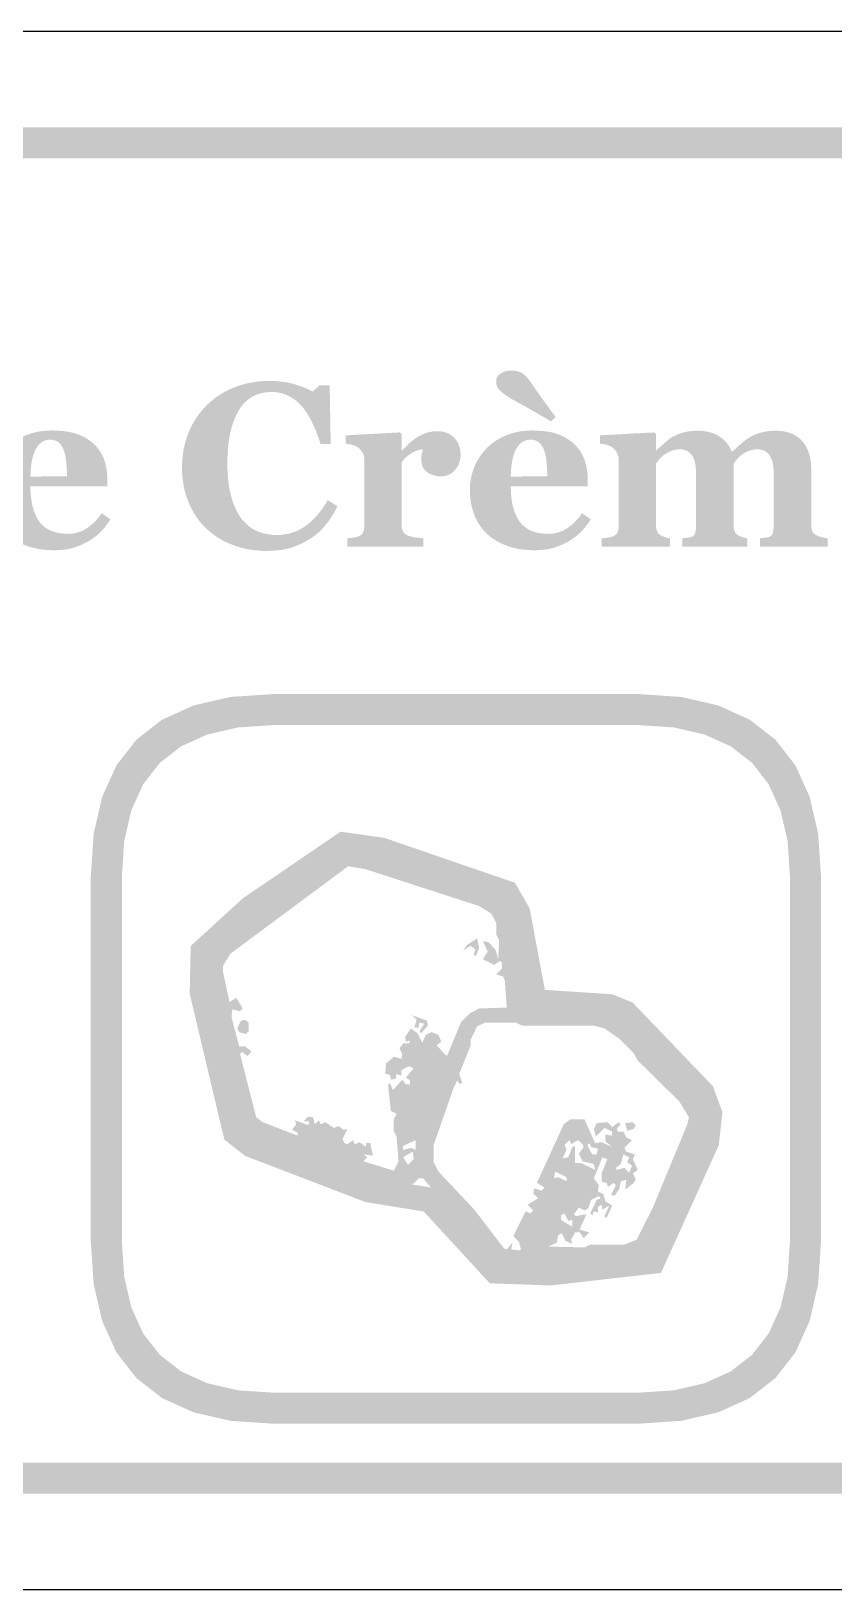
# Model space of a CAD drawing. Header units: millimetres. Extents: x 6 to 594, y 82 to 394.
# Drawn here: x 450.93 to 461.26, y 183.76 to 203.84 of the extents above; entities that cross this region are included whole.
import ezdxf

# ---------------------------------------------------------------- set-up
doc = ezdxf.new("R2010")
doc.units = ezdxf.units.MM
doc.layers.add('CUT', color=1, linetype='Continuous')
doc.layers.add('RASTER', color=7, linetype='Continuous')

msp = doc.modelspace()

# ---------------------------------------------------------------- hatches: boundary and pattern name
at = {"layer": 'RASTER'}
h = msp.add_hatch(color=7, dxfattribs=at)
h.paths.add_polyline_path([(415.2, 200.4), (415.234, 200.916), (415.338, 201.363), (415.509, 201.741), (415.75, 202.05), (416.059, 202.291), (416.438, 202.463), (416.884, 202.566), (417.4, 202.6), (474.6, 202.6), (475.116, 202.566), (475.563, 202.463), (475.941, 202.291), (476.25, 202.05), (476.491, 201.741), (476.663, 201.363), (476.766, 200.916), (476.8, 200.4), (476.8, 187.2), (476.766, 186.684), (476.663, 186.238), (476.491, 185.859), (476.25, 185.55), (475.941, 185.309), (475.563, 185.138), (475.116, 185.034), (474.6, 185), (417.4, 185), (416.884, 185.034), (416.438, 185.138), (416.059, 185.309), (415.75, 185.55), (415.509, 185.859), (415.338, 186.238), (415.234, 186.684), (415.2, 187.2)])
h.paths.add_polyline_path([(415.6, 200.4), (415.6, 187.2), (415.628, 186.778), (415.713, 186.413), (415.853, 186.103), (416.05, 185.85), (416.303, 185.653), (416.612, 185.513), (416.978, 185.428), (417.4, 185.4), (474.6, 185.4), (475.022, 185.428), (475.388, 185.513), (475.697, 185.653), (475.95, 185.85), (476.147, 186.103), (476.287, 186.413), (476.372, 186.778), (476.4, 187.2), (476.4, 200.4), (476.372, 200.822), (476.287, 201.188), (476.147, 201.497), (475.95, 201.75), (475.697, 201.947), (475.388, 202.088), (475.022, 202.172), (474.6, 202.2), (417.4, 202.2), (416.978, 202.172), (416.612, 202.088), (416.303, 201.947), (416.05, 201.75), (415.853, 201.497), (415.713, 201.188), (415.628, 200.822), (415.6, 200.4)])
h = msp.add_hatch(color=7, dxfattribs=at)
h.paths.add_polyline_path([(458.135, 197.55), (458.122, 197.529), (458.109, 197.509), (458.094, 197.489), (458.079, 197.469), (458.063, 197.449), (458.047, 197.43), (458.03, 197.411), (458.012, 197.393), (457.993, 197.374), (457.974, 197.357), (457.955, 197.34), (457.934, 197.324), (457.913, 197.308), (457.892, 197.294), (457.87, 197.279), (457.847, 197.266), (457.822, 197.252), (457.798, 197.24), (457.773, 197.228), (457.748, 197.217), (457.723, 197.207), (457.698, 197.198), (457.673, 197.189), (457.648, 197.182), (457.623, 197.175), (457.596, 197.169), (457.569, 197.164), (457.541, 197.16), (457.511, 197.157), (457.481, 197.155), (457.45, 197.154), (457.418, 197.153), (457.364, 197.154), (457.313, 197.157), (457.263, 197.162), (457.216, 197.169), (457.17, 197.177), (457.126, 197.188), (457.084, 197.2), (457.043, 197.215), (457.005, 197.231), (456.968, 197.248), (456.933, 197.267), (456.9, 197.287), (456.868, 197.308), (456.838, 197.331), (456.81, 197.355), (456.783, 197.38), (456.759, 197.407), (456.735, 197.435), (456.714, 197.463), (456.694, 197.494), (456.676, 197.525), (456.659, 197.557), (456.644, 197.591), (456.63, 197.626), (456.619, 197.661), (456.608, 197.698), (456.6, 197.735), (456.592, 197.773), (456.587, 197.812), (456.583, 197.851), (456.581, 197.891), (456.58, 197.932), (456.581, 197.97), (456.583, 198.006), (456.588, 198.043), (456.594, 198.079), (456.601, 198.114), (456.611, 198.15), (456.622, 198.184), (456.635, 198.219), (456.649, 198.253), (456.665, 198.285), (456.682, 198.317), (456.701, 198.348), (456.721, 198.378), (456.743, 198.407), (456.766, 198.435), (456.791, 198.463), (456.816, 198.488), (456.844, 198.512), (456.873, 198.535), (456.903, 198.557), (456.936, 198.577), (456.969, 198.596), (457.005, 198.614), (457.042, 198.631), (457.08, 198.646), (457.12, 198.659), (457.161, 198.67), (457.203, 198.679), (457.246, 198.687), (457.29, 198.692), (457.335, 198.695), (457.381, 198.696), (457.431, 198.695), (457.479, 198.692), (457.525, 198.689), (457.568, 198.683), (457.609, 198.676), (457.648, 198.668), (457.684, 198.657), (457.718, 198.646), (457.75, 198.633), (457.781, 198.619), (457.811, 198.603), (457.839, 198.586), (457.865, 198.569), (457.89, 198.55), (457.914, 198.529), (457.936, 198.508), (457.956, 198.487), (457.975, 198.464), (457.993, 198.441), (458.008, 198.417), (458.023, 198.392), (458.036, 198.366), (458.048, 198.339), (458.058, 198.311), (458.067, 198.283), (458.075, 198.254), (458.081, 198.224), (458.086, 198.195), (458.091, 198.165), (458.094, 198.135), (458.095, 198.104), (458.096, 198.073), (458.096, 197.978), (457.106, 197.978), (457.108, 197.905), (457.113, 197.837), (457.122, 197.773), (457.135, 197.713), (457.151, 197.659), (457.171, 197.608), (457.194, 197.562), (457.221, 197.521), (457.252, 197.484), (457.288, 197.452), (457.327, 197.425), (457.371, 197.403), (457.419, 197.386), (457.472, 197.374), (457.528, 197.367), (457.589, 197.364), (457.623, 197.365), (457.656, 197.369), (457.688, 197.375), (457.72, 197.383), (457.75, 197.394), (457.78, 197.406), (457.809, 197.422), (457.837, 197.44), (457.864, 197.459), (457.89, 197.48), (457.915, 197.502), (457.938, 197.525), (457.961, 197.55), (457.983, 197.575), (458.004, 197.602), (458.024, 197.631)])
h.paths.add_polyline_path([(457.576, 198.107), (457.576, 198.129), (457.575, 198.151), (457.575, 198.173), (457.574, 198.196), (457.572, 198.218), (457.571, 198.241), (457.569, 198.264), (457.567, 198.287), (457.565, 198.309), (457.562, 198.331), (457.559, 198.351), (457.555, 198.371), (457.551, 198.389), (457.547, 198.406), (457.542, 198.423), (457.536, 198.438), (457.53, 198.454), (457.523, 198.47), (457.515, 198.485), (457.507, 198.498), (457.498, 198.511), (457.489, 198.522), (457.479, 198.532), (457.468, 198.542), (457.457, 198.55), (457.445, 198.557), (457.433, 198.563), (457.419, 198.568), (457.405, 198.572), (457.391, 198.575), (457.375, 198.576), (457.359, 198.577), (457.332, 198.575), (457.306, 198.57), (457.281, 198.561), (457.258, 198.548), (457.236, 198.532), (457.215, 198.513), (457.197, 198.489), (457.179, 198.463), (457.163, 198.432), (457.149, 198.397), (457.137, 198.358), (457.127, 198.315), (457.119, 198.268), (457.112, 198.216), (457.108, 198.161), (457.106, 198.101)])
h.paths.add_polyline_path([(457.684, 198.868), (457.623, 198.813), (457.564, 198.848), (457.509, 198.881), (457.457, 198.911), (457.409, 198.939), (457.365, 198.964), (457.325, 198.987), (457.289, 199.007), (457.256, 199.024), (457.225, 199.041), (457.196, 199.057), (457.168, 199.073), (457.141, 199.088), (457.115, 199.104), (457.09, 199.119), (457.067, 199.135), (457.044, 199.15), (457.028, 199.161), (457.012, 199.172), (456.998, 199.183), (456.985, 199.194), (456.974, 199.204), (456.964, 199.214), (456.955, 199.223), (456.947, 199.232), (456.94, 199.242), (456.934, 199.253), (456.929, 199.264), (456.925, 199.277), (456.922, 199.291), (456.92, 199.306), (456.919, 199.322), (456.918, 199.339), (456.919, 199.352), (456.922, 199.364), (456.926, 199.376), (456.932, 199.388), (456.94, 199.399), (456.95, 199.41), (456.961, 199.42), (456.975, 199.429), (456.989, 199.438), (457.004, 199.446), (457.019, 199.453), (457.034, 199.458), (457.051, 199.462), (457.067, 199.465), (457.084, 199.467), (457.101, 199.468), (457.123, 199.467), (457.144, 199.466), (457.163, 199.464), (457.182, 199.461), (457.199, 199.457), (457.215, 199.452), (457.23, 199.447), (457.243, 199.44), (457.257, 199.433), (457.271, 199.422), (457.285, 199.41), (457.3, 199.396), (457.315, 199.379), (457.331, 199.36), (457.347, 199.339), (457.364, 199.315), (457.376, 199.297), (457.39, 199.277), (457.405, 199.256), (457.42, 199.233), (457.437, 199.209), (457.455, 199.184), (457.474, 199.157), (457.495, 199.128), (457.516, 199.099), (457.538, 199.069), (457.56, 199.037), (457.583, 199.005), (457.608, 198.972), (457.632, 198.939), (457.658, 198.904), (457.684, 198.868)])
for points in [[(453.961, 197.144), (453.904, 197.145), (453.848, 197.149), (453.793, 197.155), (453.74, 197.163), (453.686, 197.173), (453.634, 197.186), (453.583, 197.201), (453.533, 197.218), (453.484, 197.238), (453.437, 197.259), (453.391, 197.283), (453.347, 197.309), (453.304, 197.337), (453.263, 197.367), (453.224, 197.399), (453.186, 197.433), (453.15, 197.468), (453.117, 197.506), (453.086, 197.545), (453.056, 197.587), (453.029, 197.63), (453.003, 197.676), (452.979, 197.724), (452.957, 197.773), (452.938, 197.825), (452.921, 197.877), (452.906, 197.931), (452.895, 197.986), (452.886, 198.043), (452.879, 198.1), (452.875, 198.159), (452.874, 198.22), (452.875, 198.279), (452.879, 198.338), (452.886, 198.396), (452.895, 198.452), (452.907, 198.508), (452.921, 198.562), (452.938, 198.615), (452.958, 198.667), (452.98, 198.718), (453.004, 198.767), (453.031, 198.814), (453.059, 198.859), (453.09, 198.903), (453.123, 198.945), (453.158, 198.985), (453.195, 199.024), (453.233, 199.06), (453.273, 199.094), (453.315, 199.125), (453.359, 199.155), (453.405, 199.183), (453.452, 199.208), (453.502, 199.232), (453.553, 199.253), (453.606, 199.272), (453.66, 199.289), (453.715, 199.303), (453.77, 199.314), (453.827, 199.323), (453.884, 199.329), (453.942, 199.333), (454.002, 199.334), (454.044, 199.334), (454.086, 199.332), (454.127, 199.328), (454.167, 199.324), (454.206, 199.318), (454.244, 199.311), (454.281, 199.302), (454.317, 199.293), (454.351, 199.282), (454.385, 199.271), (454.417, 199.26), (454.448, 199.248), (454.477, 199.236), (454.505, 199.224), (454.532, 199.211), (454.557, 199.198), (454.648, 199.279), (454.775, 199.279), (454.788, 198.52), (454.659, 198.52), (454.631, 198.604), (454.602, 198.682), (454.571, 198.754), (454.539, 198.821), (454.505, 198.882), (454.47, 198.937), (454.434, 198.986), (454.396, 199.03), (454.356, 199.068), (454.315, 199.101), (454.271, 199.129), (454.225, 199.152), (454.177, 199.169), (454.127, 199.182), (454.075, 199.19), (454.021, 199.192), (453.954, 199.188), (453.891, 199.177), (453.833, 199.158), (453.778, 199.132), (453.728, 199.097), (453.682, 199.056), (453.64, 199.007), (453.602, 198.95), (453.568, 198.886), (453.539, 198.816), (453.514, 198.74), (453.494, 198.658), (453.478, 198.57), (453.467, 198.476), (453.46, 198.376), (453.458, 198.269), (453.459, 198.209), (453.461, 198.15), (453.465, 198.094), (453.471, 198.04), (453.477, 197.988), (453.486, 197.939), (453.496, 197.892), (453.507, 197.847), (453.52, 197.804), (453.534, 197.763), (453.548, 197.725), (453.564, 197.689), (453.58, 197.655), (453.598, 197.622), (453.616, 197.593), (453.635, 197.565), (453.657, 197.538), (453.68, 197.513), (453.704, 197.49), (453.728, 197.468), (453.754, 197.449), (453.78, 197.431), (453.808, 197.415), (453.836, 197.401), (453.866, 197.389), (453.896, 197.379), (453.926, 197.37), (453.958, 197.362), (453.991, 197.357), (454.024, 197.353), (454.058, 197.35), (454.093, 197.349), (454.143, 197.351), (454.192, 197.356), (454.24, 197.365), (454.286, 197.377), (454.331, 197.393), (454.375, 197.412), (454.417, 197.435), (454.458, 197.461), (454.498, 197.49), (454.536, 197.524), (454.574, 197.56), (454.611, 197.601), (454.647, 197.645), (454.683, 197.692), (454.717, 197.743), (454.75, 197.798), (454.876, 197.721), (454.86, 197.69), (454.844, 197.659), (454.827, 197.629), (454.809, 197.599), (454.791, 197.571), (454.772, 197.543), (454.753, 197.517), (454.733, 197.491), (454.712, 197.466), (454.691, 197.442), (454.669, 197.418), (454.646, 197.396), (454.622, 197.375), (454.598, 197.354), (454.573, 197.334), (454.547, 197.316), (454.517, 197.296), (454.487, 197.278), (454.456, 197.26), (454.425, 197.244), (454.393, 197.229), (454.359, 197.215), (454.326, 197.202), (454.291, 197.19), (454.255, 197.179), (454.218, 197.17), (454.179, 197.162), (454.138, 197.156), (454.096, 197.151), (454.053, 197.147), (454.008, 197.145), (453.961, 197.144)], [(456.46, 198.385), (456.459, 198.358), (456.455, 198.331), (456.45, 198.305), (456.443, 198.281), (456.433, 198.256), (456.421, 198.233), (456.407, 198.211), (456.391, 198.19), (456.373, 198.17), (456.354, 198.153), (456.333, 198.138), (456.311, 198.126), (456.288, 198.117), (456.263, 198.111), (456.237, 198.107), (456.209, 198.105), (456.183, 198.106), (456.158, 198.109), (456.134, 198.113), (456.111, 198.119), (456.088, 198.126), (456.067, 198.136), (456.047, 198.147), (456.028, 198.159), (456.011, 198.174), (455.996, 198.19), (455.983, 198.207), (455.973, 198.226), (455.965, 198.247), (455.959, 198.27), (455.956, 198.294), (455.954, 198.319), (455.954, 198.332), (455.955, 198.343), (455.955, 198.354), (455.956, 198.365), (455.957, 198.374), (455.958, 198.383), (455.96, 198.391), (455.962, 198.399), (455.963, 198.406), (455.965, 198.413), (455.967, 198.42), (455.969, 198.427), (455.97, 198.433), (455.972, 198.44), (455.973, 198.446), (455.975, 198.452), (455.958, 198.451), (455.941, 198.448), (455.923, 198.444), (455.906, 198.439), (455.888, 198.433), (455.87, 198.425), (455.851, 198.416), (455.833, 198.406), (455.814, 198.394), (455.797, 198.382), (455.779, 198.368), (455.762, 198.354), (455.746, 198.339), (455.731, 198.323), (455.715, 198.306), (455.701, 198.288), (455.701, 197.484), (455.701, 197.472), (455.702, 197.46), (455.703, 197.448), (455.705, 197.437), (455.707, 197.427), (455.71, 197.417), (455.713, 197.408), (455.717, 197.399), (455.721, 197.391), (455.726, 197.383), (455.732, 197.376), (455.739, 197.369), (455.746, 197.363), (455.754, 197.357), (455.762, 197.351), (455.771, 197.346), (455.78, 197.343), (455.79, 197.339), (455.801, 197.335), (455.814, 197.332), (455.827, 197.328), (455.842, 197.325), (455.858, 197.322), (455.876, 197.319), (455.893, 197.317), (455.91, 197.314), (455.925, 197.312), (455.938, 197.311), (455.951, 197.309), (455.962, 197.308), (455.972, 197.307), (455.981, 197.307), (455.981, 197.2), (455.001, 197.2), (455.001, 197.307), (455.01, 197.308), (455.019, 197.309), (455.028, 197.309), (455.038, 197.31), (455.047, 197.311), (455.056, 197.313), (455.065, 197.314), (455.075, 197.315), (455.084, 197.316), (455.093, 197.318), (455.101, 197.319), (455.109, 197.321), (455.117, 197.323), (455.125, 197.325), (455.132, 197.327), (455.138, 197.329), (455.15, 197.333), (455.16, 197.338), (455.169, 197.343), (455.178, 197.349), (455.186, 197.356), (455.192, 197.363), (455.198, 197.371), (455.203, 197.379), (455.207, 197.387), (455.211, 197.397), (455.214, 197.407), (455.216, 197.418), (455.218, 197.429), (455.219, 197.441), (455.22, 197.453), (455.22, 197.467), (455.22, 198.319), (455.22, 198.332), (455.219, 198.345), (455.217, 198.357), (455.214, 198.369), (455.211, 198.381), (455.206, 198.392), (455.201, 198.403), (455.196, 198.414), (455.189, 198.424), (455.182, 198.433), (455.175, 198.443), (455.168, 198.451), (455.16, 198.459), (455.152, 198.467), (455.144, 198.474), (455.135, 198.48), (455.129, 198.485), (455.121, 198.489), (455.114, 198.493), (455.106, 198.496), (455.097, 198.5), (455.088, 198.503), (455.079, 198.507), (455.069, 198.51), (455.059, 198.512), (455.048, 198.515), (455.038, 198.517), (455.027, 198.519), (455.015, 198.521), (455.004, 198.523), (454.992, 198.524), (454.98, 198.526), (454.98, 198.633), (455.679, 198.671), (455.701, 198.649), (455.701, 198.436), (455.707, 198.436), (455.732, 198.465), (455.758, 198.492), (455.784, 198.517), (455.811, 198.541), (455.838, 198.563), (455.865, 198.584), (455.893, 198.603), (455.921, 198.62), (455.95, 198.636), (455.979, 198.649), (456.008, 198.661), (456.037, 198.67), (456.067, 198.677), (456.097, 198.683), (456.127, 198.686), (456.158, 198.687), (456.191, 198.686), (456.223, 198.682), (456.253, 198.675), (456.281, 198.666), (456.307, 198.654), (456.332, 198.639), (456.355, 198.622), (456.377, 198.603), (456.396, 198.581), (456.413, 198.557), (456.427, 198.533), (456.439, 198.506), (456.448, 198.478), (456.455, 198.449), (456.458, 198.418), (456.46, 198.385)], [(461.187, 197.2), (460.314, 197.2), (460.314, 197.307), (460.322, 197.308), (460.33, 197.309), (460.338, 197.31), (460.347, 197.311), (460.355, 197.312), (460.364, 197.313), (460.372, 197.314), (460.381, 197.314), (460.39, 197.315), (460.398, 197.316), (460.406, 197.318), (460.413, 197.319), (460.42, 197.321), (460.427, 197.324), (460.434, 197.326), (460.44, 197.329), (460.447, 197.333), (460.454, 197.337), (460.461, 197.343), (460.466, 197.348), (460.471, 197.355), (460.475, 197.362), (460.478, 197.37), (460.481, 197.378), (460.483, 197.387), (460.485, 197.396), (460.486, 197.407), (460.487, 197.417), (460.488, 197.429), (460.489, 197.441), (460.489, 197.453), (460.49, 197.467), (460.49, 198.151), (460.489, 198.187), (460.486, 198.221), (460.482, 198.253), (460.476, 198.283), (460.469, 198.31), (460.459, 198.335), (460.449, 198.357), (460.436, 198.377), (460.422, 198.395), (460.406, 198.41), (460.389, 198.423), (460.371, 198.434), (460.351, 198.442), (460.33, 198.448), (460.307, 198.451), (460.283, 198.452), (460.267, 198.452), (460.252, 198.451), (460.238, 198.45), (460.223, 198.447), (460.21, 198.445), (460.196, 198.441), (460.183, 198.437), (460.171, 198.433), (460.159, 198.428), (460.147, 198.422), (460.135, 198.416), (460.124, 198.411), (460.113, 198.404), (460.102, 198.398), (460.091, 198.391), (460.081, 198.384), (460.07, 198.376), (460.061, 198.368), (460.052, 198.361), (460.043, 198.353), (460.035, 198.345), (460.028, 198.337), (460.021, 198.33), (460.015, 198.322), (460.009, 198.315), (460.004, 198.307), (459.998, 198.3), (459.993, 198.294), (459.988, 198.287), (459.984, 198.281), (459.979, 198.275), (459.975, 198.269), (459.975, 197.483), (459.976, 197.47), (459.976, 197.458), (459.977, 197.446), (459.978, 197.435), (459.98, 197.425), (459.982, 197.415), (459.985, 197.406), (459.988, 197.397), (459.991, 197.389), (459.995, 197.381), (460, 197.374), (460.006, 197.368), (460.012, 197.361), (460.018, 197.355), (460.026, 197.35), (460.034, 197.345), (460.04, 197.342), (460.046, 197.339), (460.052, 197.336), (460.059, 197.333), (460.066, 197.33), (460.073, 197.327), (460.08, 197.324), (460.087, 197.322), (460.095, 197.319), (460.103, 197.317), (460.11, 197.315), (460.118, 197.313), (460.126, 197.311), (460.135, 197.309), (460.143, 197.308), (460.151, 197.307), (460.151, 197.2), (459.315, 197.2), (459.315, 197.307), (459.322, 197.308), (459.329, 197.308), (459.337, 197.309), (459.345, 197.31), (459.354, 197.311), (459.363, 197.312), (459.372, 197.313), (459.382, 197.314), (459.392, 197.315), (459.401, 197.317), (459.409, 197.318), (459.417, 197.32), (459.424, 197.322), (459.43, 197.324), (459.436, 197.326), (459.441, 197.329), (459.448, 197.333), (459.455, 197.338), (459.461, 197.343), (459.466, 197.349), (459.471, 197.355), (459.475, 197.361), (459.478, 197.368), (459.481, 197.376), (459.483, 197.384), (459.485, 197.393), (459.487, 197.403), (459.488, 197.414), (459.489, 197.426), (459.49, 197.438), (459.49, 197.452), (459.49, 197.467), (459.49, 198.151), (459.49, 198.187), (459.487, 198.221), (459.483, 198.253), (459.477, 198.283), (459.47, 198.31), (459.46, 198.335), (459.45, 198.357), (459.437, 198.377), (459.423, 198.395), (459.407, 198.41), (459.39, 198.423), (459.372, 198.434), (459.352, 198.442), (459.331, 198.448), (459.308, 198.451), (459.284, 198.452), (459.268, 198.452), (459.253, 198.451), (459.239, 198.45), (459.224, 198.447), (459.211, 198.445), (459.197, 198.441), (459.184, 198.437), (459.172, 198.433), (459.16, 198.428), (459.148, 198.422), (459.136, 198.416), (459.125, 198.411), (459.114, 198.404), (459.103, 198.398), (459.092, 198.391), (459.082, 198.384), (459.071, 198.376), (459.062, 198.368), (459.053, 198.361), (459.044, 198.353), (459.036, 198.345), (459.029, 198.337), (459.022, 198.33), (459.016, 198.322), (459.01, 198.315), (459.005, 198.307), (458.999, 198.3), (458.994, 198.294), (458.989, 198.287), (458.985, 198.281), (458.98, 198.275), (458.976, 198.269), (458.976, 197.483), (458.977, 197.47), (458.977, 197.458), (458.978, 197.447), (458.98, 197.436), (458.981, 197.425), (458.984, 197.416), (458.986, 197.406), (458.99, 197.398), (458.993, 197.39), (458.997, 197.382), (459.002, 197.375), (459.008, 197.368), (459.014, 197.361), (459.021, 197.355), (459.028, 197.35), (459.036, 197.345), (459.042, 197.342), (459.049, 197.339), (459.055, 197.336), (459.061, 197.333), (459.068, 197.33), (459.075, 197.327), (459.082, 197.324), (459.09, 197.322), (459.097, 197.319), (459.105, 197.317), (459.113, 197.315), (459.121, 197.313), (459.129, 197.311), (459.137, 197.309), (459.145, 197.308), (459.154, 197.307), (459.154, 197.2), (458.276, 197.2), (458.276, 197.307), (458.286, 197.308), (458.295, 197.308), (458.304, 197.309), (458.314, 197.31), (458.323, 197.311), (458.332, 197.312), (458.342, 197.313), (458.351, 197.314), (458.36, 197.315), (458.368, 197.317), (458.377, 197.318), (458.385, 197.32), (458.393, 197.322), (458.4, 197.324), (458.407, 197.326), (458.414, 197.329), (458.425, 197.334), (458.435, 197.339), (458.445, 197.344), (458.453, 197.35), (458.461, 197.357), (458.468, 197.364), (458.473, 197.371), (458.478, 197.379), (458.482, 197.388), (458.486, 197.397), (458.489, 197.407), (458.491, 197.418), (458.493, 197.429), (458.495, 197.441), (458.496, 197.453), (458.496, 197.467), (458.496, 198.319), (458.495, 198.331), (458.494, 198.342), (458.492, 198.354), (458.49, 198.365), (458.486, 198.377), (458.482, 198.388), (458.477, 198.399), (458.471, 198.411), (458.465, 198.422), (458.458, 198.432), (458.451, 198.441), (458.443, 198.45), (458.436, 198.459), (458.428, 198.467), (458.42, 198.474), (458.411, 198.48), (458.404, 198.485), (458.397, 198.489), (458.389, 198.493), (458.381, 198.496), (458.372, 198.5), (458.364, 198.503), (458.354, 198.507), (458.344, 198.51), (458.334, 198.512), (458.324, 198.515), (458.313, 198.517), (458.302, 198.519), (458.291, 198.521), (458.279, 198.523), (458.268, 198.524), (458.256, 198.526), (458.256, 198.633), (458.954, 198.671), (458.976, 198.649), (458.976, 198.442), (458.982, 198.442), (458.993, 198.452), (459.004, 198.461), (459.015, 198.472), (459.027, 198.482), (459.039, 198.493), (459.052, 198.505), (459.066, 198.517), (459.08, 198.529), (459.094, 198.542), (459.107, 198.553), (459.121, 198.564), (459.134, 198.575), (459.148, 198.585), (459.16, 198.594), (459.173, 198.603), (459.186, 198.611), (459.2, 198.619), (459.215, 198.627), (459.231, 198.635), (459.248, 198.643), (459.266, 198.65), (459.284, 198.657), (459.304, 198.663), (459.325, 198.669), (459.346, 198.675), (459.368, 198.679), (459.391, 198.684), (459.414, 198.687), (459.437, 198.689), (459.461, 198.691), (459.486, 198.692), (459.511, 198.693), (459.552, 198.692), (459.591, 198.688), (459.629, 198.682), (459.664, 198.675), (459.698, 198.664), (459.731, 198.652), (459.761, 198.637), (459.79, 198.62), (459.817, 198.601), (459.842, 198.581), (459.865, 198.559), (459.886, 198.536), (459.905, 198.511), (459.921, 198.485), (459.936, 198.457), (459.949, 198.428), (459.962, 198.428), (459.973, 198.438), (459.985, 198.448), (459.997, 198.459), (460.009, 198.471), (460.023, 198.482), (460.037, 198.495), (460.051, 198.507), (460.066, 198.521), (460.081, 198.534), (460.096, 198.546), (460.111, 198.558), (460.125, 198.569), (460.139, 198.579), (460.153, 198.589), (460.166, 198.598), (460.179, 198.606), (460.194, 198.615), (460.209, 198.624), (460.226, 198.632), (460.244, 198.64), (460.263, 198.647), (460.282, 198.655), (460.303, 198.661), (460.325, 198.668), (460.347, 198.674), (460.37, 198.679), (460.393, 198.683), (460.416, 198.686), (460.44, 198.689), (460.465, 198.691), (460.489, 198.692), (460.514, 198.693), (460.568, 198.691), (460.619, 198.685), (460.666, 198.674), (460.71, 198.66), (460.751, 198.642), (460.789, 198.619), (460.824, 198.593), (460.855, 198.562), (460.883, 198.528), (460.907, 198.49), (460.928, 198.449), (460.945, 198.404), (460.958, 198.356), (460.967, 198.305), (460.972, 198.25), (460.974, 198.192), (460.974, 197.48), (460.975, 197.467), (460.975, 197.454), (460.977, 197.442), (460.978, 197.431), (460.981, 197.42), (460.983, 197.41), (460.987, 197.401), (460.99, 197.393), (460.995, 197.385), (461, 197.377), (461.006, 197.37), (461.013, 197.364), (461.021, 197.357), (461.029, 197.352), (461.039, 197.347), (461.049, 197.342), (461.055, 197.34), (461.061, 197.337), (461.068, 197.334), (461.075, 197.332), (461.083, 197.329), (461.09, 197.327), (461.098, 197.324), (461.107, 197.322), (461.116, 197.319), (461.125, 197.317), (461.134, 197.315), (461.144, 197.313), (461.154, 197.311), (461.165, 197.309), (461.176, 197.308), (461.187, 197.307)]]:
    msp.add_hatch(color=7, dxfattribs=at).paths.add_polyline_path(points)
h = msp.add_hatch(color=7, dxfattribs=at)
h.paths.add_polyline_path([(451.952, 197.55), (451.939, 197.529), (451.925, 197.509), (451.911, 197.489), (451.896, 197.469), (451.88, 197.449), (451.864, 197.43), (451.846, 197.411), (451.829, 197.393), (451.81, 197.374), (451.791, 197.357), (451.771, 197.34), (451.751, 197.324), (451.73, 197.308), (451.709, 197.294), (451.687, 197.279), (451.664, 197.266), (451.639, 197.252), (451.615, 197.24), (451.59, 197.228), (451.565, 197.217), (451.54, 197.207), (451.515, 197.198), (451.49, 197.189), (451.465, 197.182), (451.44, 197.175), (451.413, 197.169), (451.386, 197.164), (451.357, 197.16), (451.328, 197.157), (451.298, 197.155), (451.267, 197.154), (451.235, 197.153), (451.181, 197.154), (451.13, 197.157), (451.08, 197.162), (451.033, 197.169), (450.987, 197.177), (450.943, 197.188), (450.901, 197.2), (450.86, 197.215), (450.822, 197.231), (450.785, 197.248), (450.75, 197.267), (450.717, 197.287), (450.685, 197.308), (450.655, 197.331), (450.627, 197.355), (450.6, 197.38), (450.576, 197.407), (450.552, 197.435), (450.531, 197.463), (450.511, 197.494), (450.492, 197.525), (450.476, 197.557), (450.461, 197.591), (450.447, 197.626), (450.435, 197.661), (450.425, 197.698), (450.416, 197.735), (450.409, 197.773), (450.404, 197.812), (450.4, 197.851), (450.398, 197.891), (450.397, 197.932), (450.398, 197.97), (450.4, 198.006), (450.404, 198.043), (450.41, 198.079), (450.418, 198.114), (450.428, 198.15), (450.439, 198.184), (450.452, 198.219), (450.466, 198.253), (450.482, 198.285), (450.499, 198.317), (450.518, 198.348), (450.538, 198.378), (450.56, 198.407), (450.583, 198.435), (450.608, 198.463), (450.633, 198.488), (450.661, 198.512), (450.69, 198.535), (450.72, 198.557), (450.752, 198.577), (450.786, 198.596), (450.822, 198.614), (450.859, 198.631), (450.897, 198.646), (450.937, 198.659), (450.978, 198.67), (451.019, 198.679), (451.062, 198.687), (451.106, 198.692), (451.152, 198.695), (451.198, 198.696), (451.248, 198.695), (451.296, 198.692), (451.342, 198.689), (451.385, 198.683), (451.426, 198.676), (451.464, 198.668), (451.501, 198.657), (451.535, 198.646), (451.567, 198.633), (451.598, 198.619), (451.627, 198.603), (451.655, 198.586), (451.682, 198.569), (451.707, 198.55), (451.731, 198.529), (451.753, 198.508), (451.773, 198.487), (451.792, 198.464), (451.809, 198.441), (451.825, 198.417), (451.84, 198.392), (451.853, 198.366), (451.865, 198.339), (451.875, 198.311), (451.884, 198.283), (451.891, 198.254), (451.898, 198.224), (451.903, 198.195), (451.907, 198.165), (451.91, 198.135), (451.912, 198.104), (451.913, 198.073), (451.913, 197.978), (450.923, 197.978), (450.924, 197.905), (450.93, 197.837), (450.939, 197.773), (450.952, 197.713), (450.968, 197.659), (450.988, 197.608), (451.011, 197.562), (451.038, 197.521), (451.069, 197.484), (451.105, 197.452), (451.144, 197.425), (451.188, 197.403), (451.236, 197.386), (451.289, 197.374), (451.345, 197.367), (451.406, 197.364), (451.44, 197.365), (451.473, 197.369), (451.505, 197.375), (451.537, 197.383), (451.567, 197.394), (451.597, 197.406), (451.626, 197.422), (451.654, 197.44), (451.681, 197.459), (451.706, 197.48), (451.731, 197.502), (451.755, 197.525), (451.778, 197.55), (451.8, 197.575), (451.821, 197.602), (451.841, 197.631)])
h.paths.add_polyline_path([(451.393, 198.107), (451.393, 198.129), (451.392, 198.151), (451.392, 198.173), (451.391, 198.196), (451.389, 198.218), (451.388, 198.241), (451.386, 198.264), (451.384, 198.287), (451.382, 198.309), (451.379, 198.331), (451.376, 198.351), (451.372, 198.371), (451.368, 198.389), (451.363, 198.406), (451.359, 198.423), (451.353, 198.438), (451.347, 198.454), (451.34, 198.47), (451.332, 198.485), (451.324, 198.498), (451.315, 198.511), (451.306, 198.522), (451.296, 198.532), (451.285, 198.542), (451.274, 198.55), (451.262, 198.557), (451.25, 198.563), (451.236, 198.568), (451.222, 198.572), (451.208, 198.575), (451.192, 198.576), (451.176, 198.577), (451.149, 198.575), (451.122, 198.57), (451.098, 198.561), (451.075, 198.548), (451.053, 198.532), (451.032, 198.513), (451.013, 198.489), (450.996, 198.463), (450.98, 198.432), (450.966, 198.397), (450.954, 198.358), (450.944, 198.315), (450.936, 198.268), (450.929, 198.216), (450.925, 198.161), (450.923, 198.101)])
h = msp.add_hatch(color=7, dxfattribs=at)
h.paths.add_polyline_path([(451.7, 192.95), (451.737, 193.501), (451.847, 193.978), (452.03, 194.382), (452.288, 194.713), (452.618, 194.97), (453.022, 195.153), (453.499, 195.263), (454.05, 195.3), (458.75, 195.3), (459.301, 195.263), (459.778, 195.153), (460.182, 194.97), (460.513, 194.713), (460.77, 194.382), (460.953, 193.978), (461.063, 193.501), (461.1, 192.95), (461.1, 188.25), (461.063, 187.699), (460.953, 187.222), (460.77, 186.818), (460.513, 186.488), (460.182, 186.23), (459.778, 186.047), (459.301, 185.937), (458.75, 185.9), (454.05, 185.9), (453.499, 185.937), (453.022, 186.047), (452.618, 186.23), (452.287, 186.488), (452.03, 186.818), (451.847, 187.222), (451.737, 187.699), (451.7, 188.25)])
h.paths.add_polyline_path([(452.1, 192.95), (452.1, 188.25), (452.13, 187.793), (452.222, 187.397), (452.374, 187.062), (452.588, 186.788), (452.862, 186.574), (453.197, 186.422), (453.593, 186.33), (454.05, 186.3), (458.75, 186.3), (459.207, 186.33), (459.603, 186.422), (459.938, 186.574), (460.213, 186.788), (460.426, 187.062), (460.578, 187.397), (460.67, 187.793), (460.7, 188.25), (460.7, 192.95), (460.67, 193.407), (460.578, 193.803), (460.426, 194.138), (460.213, 194.413), (459.938, 194.626), (459.603, 194.778), (459.207, 194.87), (458.75, 194.9), (454.05, 194.9), (453.593, 194.87), (453.197, 194.778), (452.862, 194.626), (452.588, 194.413), (452.374, 194.138), (452.222, 193.803), (452.13, 193.407), (452.1, 192.95)])
h = msp.add_hatch(color=7, dxfattribs=at)
h.paths.add_polyline_path([(454.916, 193.528), (455.48, 193.447), (457.16, 192.869), (457.35, 192.537), (457.545, 191.489), (458.41, 191.433), (458.675, 191.326), (459.708, 190.248), (459.831, 189.913), (459.784, 189.488), (459.04, 187.843), (457.622, 187.681), (456.836, 187.709), (455.985, 188.634), (455.235, 188.756), (453.687, 189.35), (453.419, 189.56), (452.973, 191.441), (452.986, 192.054), (453.657, 192.669)])
h.paths.add_polyline_path([(454.994, 193.193), (453.856, 192.418), (453.303, 191.911), (453.294, 191.476), (453.705, 189.743), (453.847, 189.631), (455.319, 189.067), (456.146, 188.932), (456.981, 188.024), (457.609, 188.001), (458.823, 188.14), (459.471, 189.573), (459.505, 189.873), (459.43, 190.074), (458.491, 191.055), (458.338, 191.117), (457.276, 191.186), (457.045, 192.425), (456.942, 192.606), (455.405, 193.135), (454.994, 193.193)])
h = msp.add_hatch(color=7, dxfattribs=at)
h.paths.add_polyline_path([(455.024, 193.291), (455.087, 193.302), (455.6, 193.155), (456.809, 192.752), (457.004, 192.653), (457.139, 192.386), (457.311, 191.239), (458.312, 191.213), (458.47, 191.151), (458.763, 190.894), (458.887, 190.725), (459.422, 190.198), (459.532, 190.051), (459.595, 189.93), (459.595, 189.71), (458.873, 188.05), (458.605, 187.988), (457.726, 187.951), (457.652, 187.914), (456.993, 187.914), (456.725, 188.16), (456.674, 188.255), (456.505, 188.416), (456.454, 188.512), (455.977, 189.061), (455.919, 189.061), (455.867, 189.003), (455.673, 188.904), (455.453, 188.941), (453.914, 189.527), (453.72, 189.626), (453.646, 189.699), (453.547, 189.967), (453.327, 191.066), (453.218, 191.433), (453.181, 191.836), (453.28, 192.03), (453.39, 192.14), (454.709, 193.13)])
h.paths.add_polyline_path([(455.013, 193.082), (453.5, 191.957), (453.401, 191.799), (453.401, 191.726), (453.485, 191.334), (453.573, 191.385), (453.657, 191.25), (453.621, 191.213), (453.522, 191.239), (453.511, 191.14), (453.61, 190.762), (453.683, 190.762), (453.767, 190.7), (453.72, 190.637), (453.646, 190.689), (453.621, 190.663), (453.83, 189.846), (453.914, 189.784), (454.365, 189.611), (454.365, 189.648), (454.291, 189.685), (454.343, 189.758), (454.328, 189.809), (454.5, 189.747), (454.511, 189.795), (454.438, 189.795), (454.5, 189.857), (454.563, 189.846), (454.585, 189.758), (454.636, 189.809), (454.658, 189.758), (454.72, 189.784), (454.83, 189.71), (454.892, 189.736), (454.951, 189.685), (455.002, 189.699), (454.94, 189.564), (454.966, 189.516), (455.002, 189.501), (455.076, 189.553), (455.098, 189.501), (455.16, 189.527), (455.244, 189.465), (455.244, 189.516), (455.296, 189.516), (455.332, 189.355), (455.208, 189.369), (455.259, 189.333), (455.208, 189.281), (455.6, 189.16), (455.662, 189.281), (455.636, 189.6), (455.6, 189.674), (455.6, 189.82), (455.636, 189.893), (455.563, 189.93), (455.526, 190.26), (455.552, 190.286), (455.589, 190.198), (455.71, 190.333), (455.757, 190.271), (455.809, 190.271), (455.809, 190.322), (455.757, 190.359), (455.856, 190.48), (455.794, 190.506), (455.699, 190.454), (455.699, 190.381), (455.636, 190.407), (455.625, 190.344), (455.563, 190.333), (455.552, 190.396), (455.49, 190.407), (455.501, 190.542), (455.6, 190.626), (455.699, 190.601), (455.71, 190.663), (455.673, 190.736), (455.721, 190.799), (455.794, 190.799), (455.809, 190.835), (455.757, 190.821), (455.746, 190.883), (455.82, 190.993), (455.904, 190.931), (455.966, 190.81), (456.014, 190.909), (456.087, 190.945), (456.175, 190.909), (456.212, 190.821), (456.15, 190.773), (456.285, 190.637), (456.468, 191.077), (456.578, 191.187), (456.699, 191.25), (457.055, 191.261), (457.029, 191.616), (457.004, 191.664), (456.919, 191.689), (456.993, 191.763), (456.993, 191.836), (456.967, 191.862), (456.894, 191.81), (456.747, 191.884), (456.809, 191.983), (456.747, 192.118), (456.82, 192.103), (456.908, 192.008), (456.945, 191.884), (456.956, 192.129), (456.919, 192.202), (456.919, 192.349), (456.857, 192.47), (456.699, 192.569), (455.233, 193.045)])
h.paths.add_polyline_path([(456.674, 192.155), (456.699, 192.019), (456.652, 191.92), (456.626, 191.946), (456.652, 192.008), (456.589, 192.056), (456.49, 191.994), (456.542, 192.067)])
h.paths.add_polyline_path([(455.831, 191.165), (456.029, 191.092), (456.04, 191.03), (455.955, 190.931), (455.93, 190.956), (455.992, 191.055), (455.93, 191.066), (455.919, 191.004), (455.867, 191.004), (455.893, 191.103)])
h.paths.add_polyline_path([(453.632, 191.092), (453.694, 191.103), (453.731, 191.066), (453.731, 190.956), (453.694, 190.92), (453.61, 190.945), (453.584, 190.993)])
h.paths.add_polyline_path([(456.773, 191.066), (456.674, 191.019), (456.589, 190.846), (456.589, 190.773), (456.443, 190.407), (456.479, 190.297), (456.454, 190.271), (456.417, 190.322), (456.369, 190.223), (456.113, 189.49), (456.113, 189.27), (456.175, 189.149), (456.637, 188.658), (457.018, 188.16), (457.055, 188.145), (457.128, 188.233), (457.113, 188.145), (457.212, 188.134), (457.238, 188.145), (457.212, 188.244), (457.139, 188.317), (457.297, 188.636), (457.359, 188.611), (457.396, 188.647), (457.322, 188.721), (457.458, 188.805), (457.396, 188.867), (457.407, 188.93), (457.506, 188.904), (457.542, 188.941), (457.443, 189.003), (457.788, 189.758), (457.872, 189.82), (458.055, 189.82), (458.191, 189.516), (458.275, 189.527), (458.411, 189.465), (458.323, 189.538), (458.323, 189.626), (458.411, 189.611), (458.411, 189.663), (458.312, 189.71), (458.202, 189.6), (458.176, 189.699), (458.213, 189.773), (458.349, 189.784), (458.411, 189.721), (458.495, 189.784), (458.521, 189.758), (458.47, 189.699), (458.484, 189.663), (458.557, 189.663), (458.594, 189.589), (458.667, 189.553), (458.568, 189.454), (458.594, 189.406), (458.704, 189.369), (458.678, 189.307), (458.741, 189.171), (458.678, 189.124), (458.715, 189.05), (458.689, 189.003), (458.579, 188.915), (458.594, 189.04), (458.521, 189.025), (458.506, 188.93), (458.448, 188.842), (458.396, 188.842), (458.459, 188.977), (458.433, 189.003), (458.36, 188.952), (458.338, 189.003), (458.275, 189.014), (458.275, 189.124), (458.349, 189.307), (458.286, 189.333), (458.176, 189.061), (458.239, 188.977), (458.228, 188.893), (458.301, 188.856), (458.323, 188.768), (458.411, 188.71), (458.338, 188.548), (458.312, 188.574), (458.374, 188.71), (458.286, 188.658), (458.275, 188.721), (458.228, 188.695), (458.228, 188.622), (458.176, 188.636), (458.154, 188.585), (458.129, 188.611), (458.213, 188.783), (458.264, 188.805), (458.239, 188.831), (458.14, 188.783), (458.103, 188.673), (458.055, 188.647), (457.982, 188.684), (457.92, 188.6), (457.945, 188.574), (458.081, 188.6), (457.993, 188.402), (458.118, 188.365), (458.044, 188.292), (457.993, 188.365), (457.934, 188.365), (457.883, 188.27), (457.898, 188.219), (457.81, 188.255), (457.762, 188.354), (457.715, 188.328), (457.7, 188.233), (457.59, 188.182), (458.055, 188.171), (458.129, 188.208), (458.568, 188.208), (458.726, 188.27), (458.935, 188.684), (459.375, 189.747), (459.4, 189.846), (459.276, 190.051), (458.741, 190.579), (458.689, 190.674), (458.506, 190.857), (458.312, 190.993), (458.165, 191.03), (457.249, 191.03), (457.176, 191.066)])
h.paths.add_polyline_path([(458.579, 189.773), (458.678, 189.784), (458.715, 189.747), (458.689, 189.699), (458.605, 189.674)])
h.paths.add_polyline_path([(455.882, 189.553), (455.721, 189.479), (455.721, 189.428), (455.82, 189.454), (455.882, 189.428)])
h.paths.add_polyline_path([(457.861, 189.553), (457.799, 189.49), (457.824, 189.428), (457.773, 189.318), (457.846, 189.333), (457.898, 189.465), (457.934, 189.479), (457.934, 189.259), (458.008, 189.259), (458.191, 189.171), (458.176, 189.245), (458.03, 189.281), (457.982, 189.38), (458.044, 189.465), (458.03, 189.501), (457.971, 189.553), (457.883, 189.501)])
h.paths.add_polyline_path([(458.118, 189.516), (458.092, 189.49), (458.154, 189.369), (458.213, 189.369), (458.228, 189.443), (458.14, 189.465)])
h.paths.add_polyline_path([(455.845, 189.406), (455.721, 189.333), (455.783, 189.234), (455.856, 189.307)])
h.paths.add_polyline_path([(458.557, 189.369), (458.521, 189.245), (458.459, 189.197), (458.47, 189.171), (458.568, 189.197), (458.631, 189.135), (458.667, 189.223), (458.605, 189.27), (458.631, 189.333)])
h.paths.add_polyline_path([(457.678, 189.149), (457.663, 189.061), (457.715, 189.076), (457.824, 189.025), (457.824, 189.076)])
h.paths.add_polyline_path([(457.799, 188.611), (457.751, 188.585), (457.751, 188.526), (457.898, 188.438), (457.898, 188.526), (457.846, 188.512)])

# ---------------------------------------------------------------- linework, layer by layer
at = {"layer": 'CUT'}
for points in [[(416.999, 203.84), (475.001, 203.84)], [(475.001, 183.76), (416.999, 183.76)]]:
    msp.add_lwpolyline(points, dxfattribs=at)

doc.saveas('drawing.dxf')
